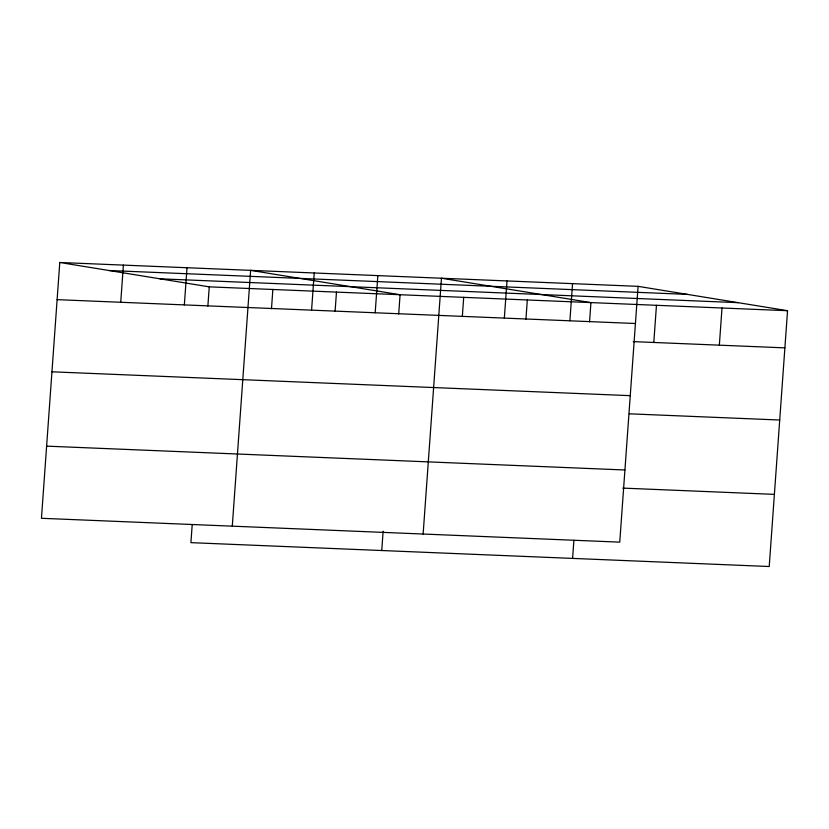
<?xml version="1.0" encoding="UTF-8"?>
<svg xmlns="http://www.w3.org/2000/svg" width="829" height="829" viewBox="0 0 829 829"><rect width="100%" height="100%" fill="white"/><g stroke="black" fill="none" stroke-linecap="round" stroke-linejoin="round"><path stroke-width="1.24" d="M59.781 262.482L41.45 518.291L619.75 542.145L638.092 286.347L59.781 262.482L209.25 286.855L787.55 310.709L769.219 566.518L190.908 542.653L192.204 524.622M120.733 302.274L123.397 265.114M184.349 304.896L187.012 267.736M207.872 306.077L209.25 286.855M232.286 526.166L250.627 270.358L400.086 294.73L398.708 313.953M271.487 308.699L272.865 289.476M311.58 310.15L314.243 272.979M335.103 311.321L336.47 292.098M375.185 312.771L377.848 275.611M381.754 550.529L383.133 531.202M423.132 534.031L441.463 278.233L590.932 302.595L589.554 321.818M462.323 316.574L463.701 297.352M504.343 318.098L507.006 280.938M525.938 319.196L527.317 299.974M569.886 320.802L572.549 283.642M572.59 558.404L573.886 540.363M653.801 342.46L656.464 305.3M719.344 345.165L722.007 308.005M109.107 270.523L687.407 294.388M159.924 278.813L738.224 302.668M57.118 299.652L635.418 323.507M633.242 341.621L784.887 347.869M51.947 371.806L630.247 395.661M629.356 413.816L779.716 420.023M46.621 446.137L624.921 469.991M622.745 488.105L774.39 494.364M638.092 286.347L787.55 310.709"/></g></svg>
